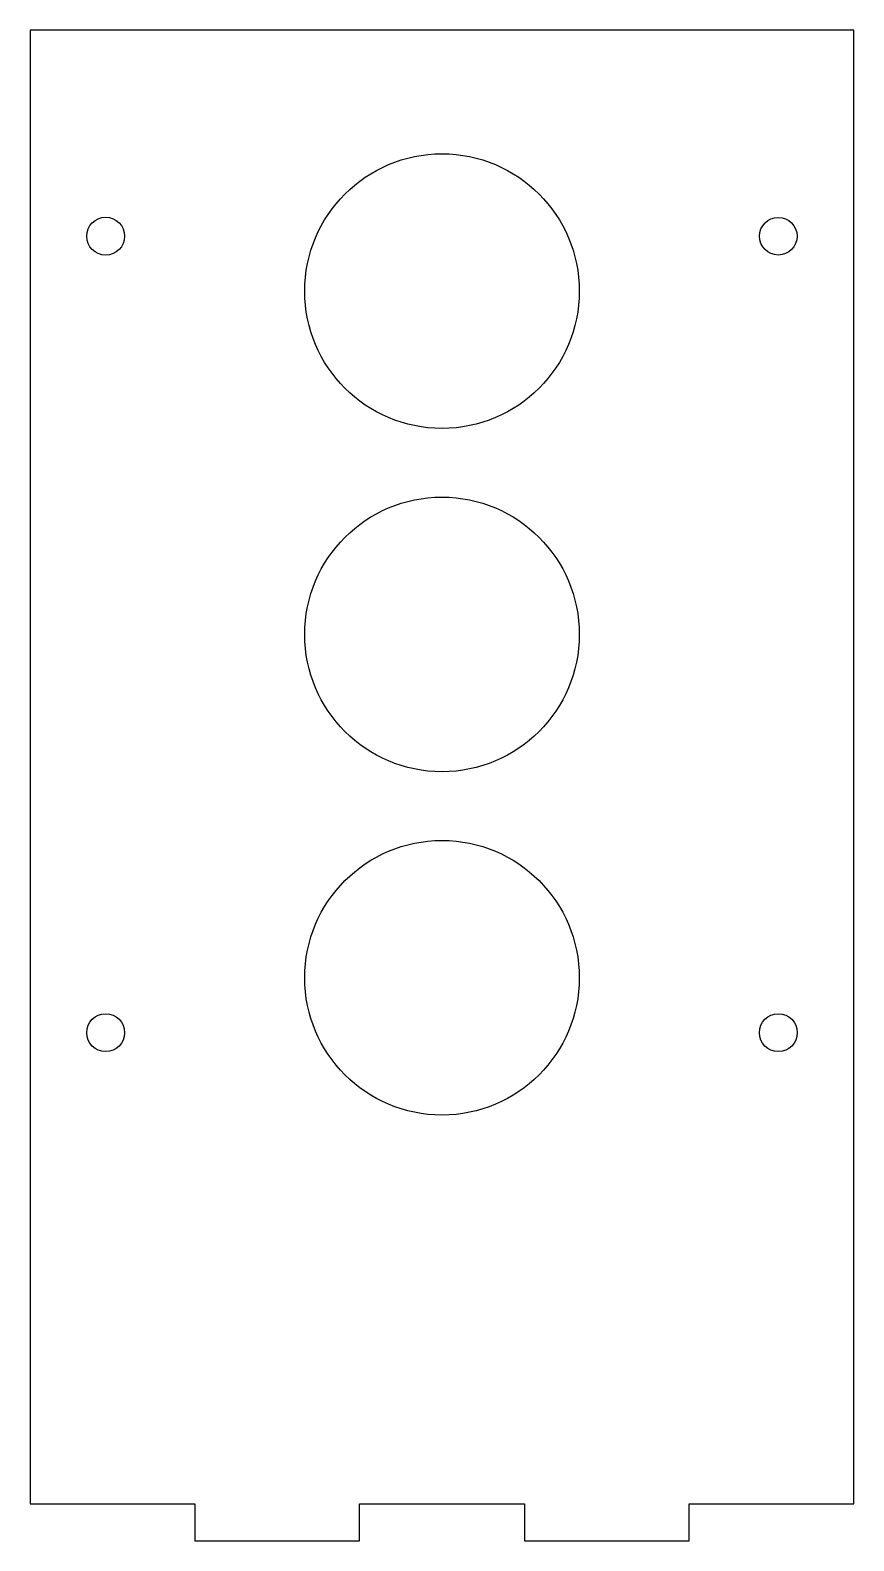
# Model space of a CAD drawing. Header units: millimetres. Extents: x -30 to 30, y -50 to 60.
import ezdxf

# ---------------------------------------------------------------- set-up
doc = ezdxf.new("R2010")
doc.units = ezdxf.units.MM

msp = doc.modelspace()

# ---------------------------------------------------------------- linework, layer by layer
at = {"color": 7, "linetype": 'Continuous', "lineweight": 25}
for p, q in [((30, 60), (-30, 60)), ((-30, 60), (-30, -47.3)), ((30, -47.3), (30, 60)), ((-30, -47.3), (-18, -47.3)), ((-18, -47.3), (-18, -50)), ((-6, -47.3), (6, -47.3)), ((-6, -50), (-6, -47.3)), ((6, -47.3), (6, -50)), ((18, -47.3), (30, -47.3)), ((18, -50), (18, -47.3)), ((-18, -50), (-6, -50)), ((6, -50), (18, -50))]:
    msp.add_line(p, q, dxfattribs=at)
for centre, radius in [((0, 41), 10), ((-24.5, 45), 1.38), ((24.5, 45), 1.37), ((0, 16), 10), ((0, -9), 10), ((-24.5, -13), 1.38), ((24.5, -13), 1.38)]:
    msp.add_circle(centre, radius, dxfattribs=at)

doc.saveas('drawing.dxf')
